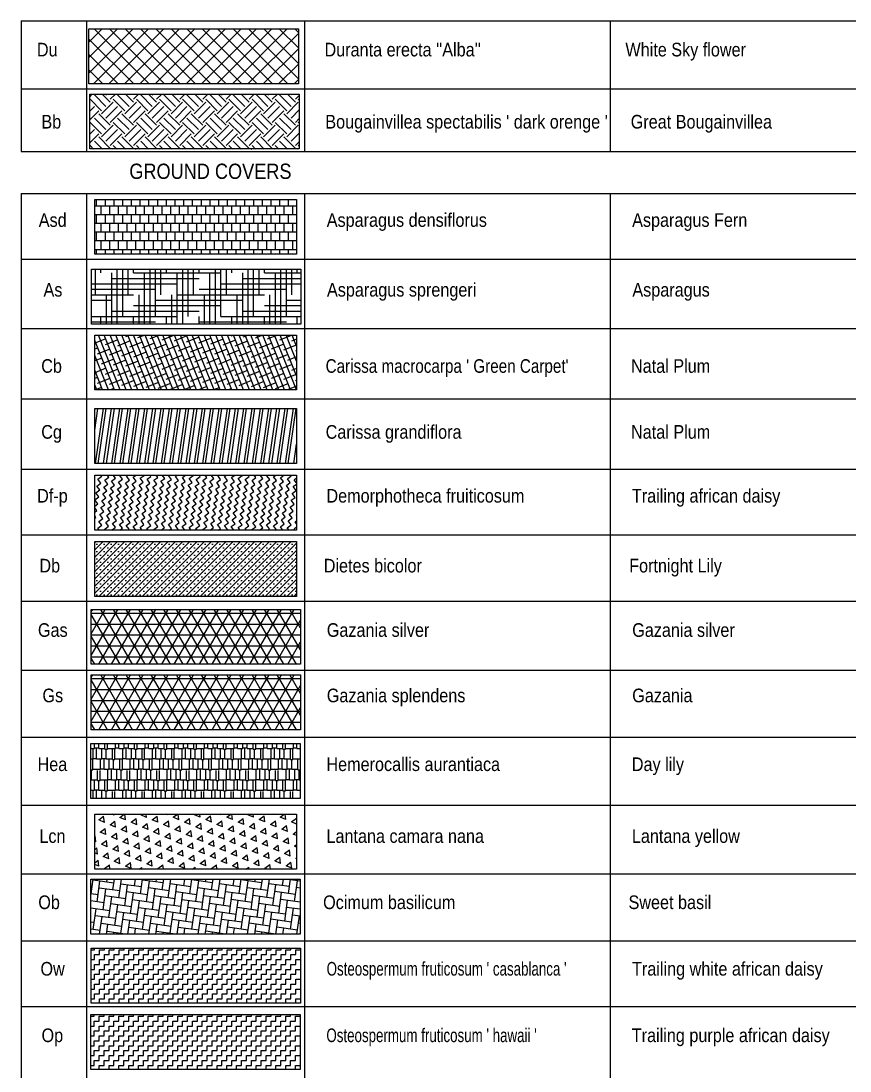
# Model space of a CAD drawing. Extents: x -2743 to -1606, y 314 to 679.
# Drawn here: x -1768.63 to -1730.62, y 543.39 to 591.53 of the extents above; entities that cross this region are included whole.
import ezdxf
from ezdxf.enums import TextEntityAlignment as Align

# ---------------------------------------------------------------- set-up
doc = ezdxf.new("R2010")
doc.units = 0
doc.header["$MEASUREMENT"] = 0
for name, color, linetype in [('ASPARAGUS DENSIFLORUS-BO', 92, 'Continuous'), ('ASPARAGUS DENSIFLORUS-HA', 109, 'Continuous'), ('Asparagus sprengeri-bo', 92, 'Continuous'), ('Asparagus sprengeri-ha', 109, 'Continuous'), ("DURANTA ERECTA 'ALBA'-BO", 92, 'Continuous'), ('Gazania silver-BO', 92, 'Continuous'), ('Gazania silver-ha', 109, 'Continuous'), ('Gazania splendens-bo', 92, 'Continuous'), ('Gazania splendens-ha', 109, 'Continuous'), ('Hemerocallis aurantiaca-bo', 92, 'Continuous'), ('Hemerocallis aurantiaca-ha', 109, 'Continuous'), ('L-Groundcovers-Carissa grandiflora Boundary', 92, 'Continuous'), ('L-Groundcovers-Carissa grandiflora Hatch', 109, 'Continuous'), ('L-Groundcovers-Carissa macrocarpa Boundaries', 92, 'Continuous'), ('L-Groundcovers-Carissa macrocarpa Hatch', 109, 'Continuous'), ('L-Groundcovers-Demorphotheca fruiticosum Purple Boundary', 92, 'Continuous'), ('L-Groundcovers-Demorphotheca fruiticosum Purple Hatch', 109, 'Continuous'), ('L-Groundcovers-Dietes bicolor Boundary', 92, 'Continuous'), ('L-Groundcovers-Dietes bicolor Hatch', 109, 'Continuous'), ('L-Groundcovers-Lantana camara Boundary', 92, 'Continuous'), ('L-Groundcovers-Lantana camara Hatch', 109, 'Continuous'), ("L-Groundcovers-Osteospermum fruticosum ' casablanca 'Boundary", 92, 'Continuous'), ("L-Groundcovers-Osteospermum fruticosum ' casablanca 'Hatch", 109, 'Continuous'), ("L-SHRUB-Duranta erecta ''Alba''Hatch", 109, 'Continuous'), ("L-Shrubs-Bougainvillea spectabilis ' dark orenge 'Boundary", 92, 'Continuous'), ("L-Shrubs-Bougainvillea spectabilis ' dark orenge 'Hatch", 109, 'Continuous'), ('LA-PLNT-DESIGN TEXT', 63, 'Continuous'), ('LA-PLNT-TABLE LINE', 202, 'Continuous'), ('Ocimum basilicum-bo', 92, 'Continuous'), ('Ocimum basilicum-ha', 109, 'Continuous'), ("Osteospermum fruticosum ' hawaii '-bo", 92, 'Continuous'), ("Osteospermum fruticosum ' hawaii '-ha", 109, 'Continuous')]:
    doc.layers.add(name, color=color, linetype=linetype)
doc.styles.add('PLNT-LEG', font='arial.ttf', dxfattribs={"width": 0.85})
pattern_1 = [(9e-05, (-1963.4711, 352.37727), (-7.6e-07, 0.5), []), (60.00009, (-1963.4711, 352.37727), (-0.4330131, 0.24999935), []), (120.00009, (-1963.4711, 352.37727), (-0.4330123, -0.25000065), [])]

# ---------------------------------------------------------------- blocks, each defined once
blk = doc.blocks.new('PL-TAB')
at = {"style": 'PLNT-LEG'}
for tag, width, p in [('ABRV.', 0.85, (1.439, 0)), ('SYMBOL', 0.85, (7.527, 0)), ('HEIGHT', 0.85, (42.963, 0)), ('SPREAD', 0.85, (46.921, 0)), ('CALIBER', 0.85, (50.966, 0)), ('ROOTS', 0.85, (54.958, 0)), ('SPACING', 0.75, (59.078, 0)), ('QUANTITY', 0.9, (63.622, 0)), ('REMARKS', 0.9, (69.211, 0))]:
    blk.add_attdef(tag, text='', height=0.625, dxfattribs=dict(at, width=width)).set_placement(p, align=Align.CENTER)
at = {"style": 'PLNT-LEG', "width": 0.85}
for tag, p in [('BOTANICAL-NAME', (14, 0)), ('COMMON-NAME', (28, 0))]:
    blk.add_attdef(tag, p, '', height=0.625, dxfattribs=at)
blk = doc.blocks.new('PL-B-LA-PL-TAB')
at = {"style": 'PLNT-LEG'}
for tag, width, p in [('ABRV.', 0.85, (1.439, 0)), ('SYMBOL', 0.85, (7.527, 0)), ('HEIGHT', 0.85, (42.963, 0)), ('SPREAD', 0.85, (46.921, 0)), ('CALIBER', 0.85, (50.966, 0)), ('ROOTS', 0.85, (54.958, 0)), ('SPACING', 0.75, (59.078, 0)), ('QUANTITY', 0.9, (63.622, 0)), ('REMARKS', 0.9, (69.211, 0))]:
    blk.add_attdef(tag, text='', height=0.625, dxfattribs=dict(at, width=width)).set_placement(p, align=Align.CENTER)
at = {"style": 'PLNT-LEG', "width": 0.85}
for tag, p in [('BOTANICAL-NAME', (14, 0)), ('COMMON-NAME', (28, 0))]:
    blk.add_attdef(tag, p, '', height=0.625, dxfattribs=at)

msp = doc.modelspace()

# ---------------------------------------------------------------- hatches: boundary and pattern name
at = {"layer": 'ASPARAGUS DENSIFLORUS-HA', "extrusion": (1.27242e-07, -1.99548e-18, 1)}
h = msp.add_hatch(dxfattribs=at)
h.set_pattern_fill('AR-B88', color=256, scale=0.05, angle=30.8159, style=0)
h.set_pattern_definition([(8.7e-05, (-3360.7591, 582.2542), (-6e-07, 0.4), []), (90.000087, (-3360.75912, 582.25422), (-0.200000604, 0.399999698), [0.4, -0.4])])
h.paths.add_polyline_path([(-1755.993, 580.831), (-1765.247, 580.831), (-1765.247, 583.351), (-1755.993, 583.351)])
at = {"layer": 'Asparagus sprengeri-ha', "extrusion": (1.27242e-07, -1.99548e-18, 1)}
h = msp.add_hatch(dxfattribs=at)
h.set_pattern_fill('HOUND', color=256, scale=4, angle=0.0001, style=0)
h.set_pattern_definition([(9e-05, (-1963.46268, 343.97704), (0.99999962, 0.25000151), [4, -2]), (90.00009, (-1963.46268, 343.97704), (-0.24999849, -1.00000038), [4, -2])])
h.paths.add_polyline_path([(-1755.8, 577.633), (-1765.4, 577.633), (-1765.4, 580.153), (-1755.8, 580.153)])
at = {"layer": 'Gazania silver-ha', "extrusion": (1.27242e-07, -1.99548e-18, 1)}
h = msp.add_hatch(dxfattribs=at)
h.set_pattern_fill('NET3', color=256, scale=4, angle=0.0001, style=0)
h.set_pattern_definition(pattern_1)
h.paths.add_polyline_path([(-1755.808, 562.033), (-1765.408, 562.033), (-1765.408, 564.553), (-1755.808, 564.553)])
at = {"layer": 'Gazania splendens-ha', "extrusion": (1.27242e-07, -1.99548e-18, 1)}
h = msp.add_hatch(dxfattribs=at)
h.set_pattern_fill('NET3', color=256, scale=4, angle=0.0001, style=0)
h.set_pattern_definition(pattern_1)
h.paths.add_polyline_path([(-1755.808, 559.033), (-1765.408, 559.033), (-1765.408, 561.553), (-1755.808, 561.553)])
at = {"layer": 'Hemerocallis aurantiaca-ha', "extrusion": (1.27242e-07, -1.99548e-18, 1)}
h = msp.add_hatch(dxfattribs=at)
h.set_pattern_fill('AR-RSHKE', color=256, scale=0.04, angle=0.0001, style=0)
h.set_pattern_definition([(8.6586e-05, (-645004.1497, -812811.43354), (1.01999927462, 0.48000154143), [0.24, -0.2, 0.28, -0.12, 0.36, -0.16]), (8.6586e-05, (-645003.9097, -812811.41354), (1.01999927462, 0.48000154143), [0.2, -0.76, 0.16, -0.24]), (8.6586e-05, (-645003.4297, -812811.46354), (1.01999927462, 0.48000154143), [0.12, -1.24]), (90.000086586, (-645004.1497, -812811.43354), (-0.34000072538, 0.47999948619), [0.46, -1.46]), (90.000086586, (-645003.9097, -812811.43354), (-0.34000072538, 0.47999948619), [0.45, -1.47]), (90.000086586, (-645003.7097, -812811.43354), (-0.34000072538, 0.47999948619), [0.42, -1.5]), (90.000086586, (-645003.4297, -812811.46354), (-0.34000072538, 0.47999948619), [0.46, -1.46]), (90.000086586, (-645003.3097, -812811.46354), (-0.34000072538, 0.47999948619), [0.46, -1.46]), (90.000086586, (-645002.9497, -812811.43354), (-0.34000072538, 0.47999948619), [0.44, -1.48])])
h.paths.add_polyline_path([(-1755.825, 555.88), (-1765.425, 555.88), (-1765.425, 558.4), (-1755.825, 558.4)])
at = {"layer": 'L-Groundcovers-Carissa grandiflora Hatch', "extrusion": (1.27242e-07, -1.99548e-18, 1)}
h = msp.add_hatch(dxfattribs=at)
h.set_pattern_fill('ANSI32', color=256, angle=0.0001, style=0)
h.set_pattern_definition([(81.725223, (-3909.6748, -48.939), (-0.371095966, 0.053970216), []), (81.725223, (-3909.53313, -48.8333), (-0.371095966, 0.053970216), [])])
h.paths.add_polyline_path([(-1755.993, 571.243), (-1765.247, 571.243), (-1765.247, 573.763), (-1755.993, 573.763)])
at = {"layer": 'L-Groundcovers-Carissa macrocarpa Hatch', "extrusion": (1.27242e-07, -1.99548e-18, 1)}
h = msp.add_hatch(dxfattribs=at)
h.set_pattern_fill('ANSI38', color=256, scale=2, angle=30.0001, style=0)
h.set_pattern_definition([(111.725223, (-3869.67603, -39.21852), (-0.232242428, -0.092538936), []), (201.725223, (-3869.67603, -39.21852), (-0.37194592, -0.4173203), [0.625, -0.375])])
h.paths.add_polyline_path([(-1755.994, 574.611), (-1765.248, 574.611), (-1765.248, 577.131), (-1755.994, 577.131)])
at = {"layer": 'L-Groundcovers-Demorphotheca fruiticosum Purple Hatch', "extrusion": (1.27242e-07, -1.99548e-18, 1)}
h = msp.add_hatch(dxfattribs=at)
h.set_pattern_fill('ZIGZAG', color=256, scale=1.8, angle=0.0001, style=0)
h.set_pattern_definition([(36.725223, (-3909.67484, -36.56036), (0.045795247, 0.314885369), [0.225, -0.225]), (126.725223, (-3909.4945, -36.42581), (-0.314885369, 0.045795247), [0.225, -0.225])])
h.paths.add_polyline_path([(-1755.993, 568.188), (-1765.247, 568.188), (-1765.247, 570.708), (-1755.993, 570.708)])
at = {"layer": 'L-Groundcovers-Dietes bicolor Hatch', "extrusion": (1.27242e-07, -1.99548e-18, 1)}
h = msp.add_hatch(dxfattribs=at)
h.set_pattern_fill('SACNCR', color=256, scale=2.5, angle=-36.725, style=0)
h.set_pattern_definition([(45.000087, (-3590.47922, 313.1434), (-0.165728402, 0.1657279), []), (45.000087, (-3590.3135, 313.1434), (-0.165728402, 0.1657279), [0, -0.234375])])
h.paths.add_polyline_path([(-1755.992, 565.142), (-1765.246, 565.142), (-1765.246, 567.662), (-1755.992, 567.662)])
at = {"layer": 'L-Groundcovers-Lantana camara Hatch', "extrusion": (1.27242e-07, -1.99548e-18, 1)}
h = msp.add_hatch(dxfattribs=at)
h.set_pattern_fill('TRIANG', color=256, scale=1.5, angle=0.0001, style=0)
h.set_pattern_definition([(96.725223, (-3869.67394, -64.4071), (-0.51672399, 0.22226689), [0.28125, -0.28125]), (156.725223, (-3869.67394, -64.4071), (-0.45085077, -0.33636265), [0.28125, -0.28125]), (36.725223, (-3869.9323, -64.29597), (-0.06587322, 0.55862955), [0.28125, -0.28125])])
h.paths.add_polyline_path([(-1755.992, 552.639), (-1765.246, 552.639), (-1765.246, 555.159), (-1755.992, 555.159)])
at = {"layer": "L-Groundcovers-Osteospermum fruticosum ' casablanca 'Hatch", "extrusion": (1.27242e-07, -1.99548e-18, 1)}
h = msp.add_hatch(dxfattribs=at)
h.set_pattern_fill('ZIGZAG', color=256, scale=1.8, angle=0.0001, style=0)
h.set_pattern_definition([(9e-05, (-1963.47905, 333.84643), (0.22499966, 0.22500034), [0.225, -0.225]), (90.00009, (-1963.25405, 333.84643), (-0.22500034, 0.22499966), [0.225, -0.225])])
h.paths.add_polyline_path([(-1755.816, 546.502), (-1765.416, 546.502), (-1765.416, 549.022), (-1755.816, 549.022)])
at = {"layer": "L-SHRUB-Duranta erecta ''Alba''Hatch", "extrusion": (1.27242e-07, -1.99548e-18, 1)}
h = msp.add_hatch(dxfattribs=at)
h.set_pattern_fill('NET', color=256, scale=4, angle=45.0001, style=0)
h.set_pattern_definition([(45.000086586, (-869330.8992, -309734.7489), (-0.35355392489, 0.3535528563), []), (135.000086586, (-869330.8992, -309734.7489), (-0.3535528563, -0.35355392489), [])])
h.paths.add_polyline_path([(-1755.913, 588.644), (-1765.513, 588.644), (-1765.513, 591.164), (-1755.913, 591.164)])
at = {"layer": "L-Shrubs-Bougainvillea spectabilis ' dark orenge 'Hatch", "extrusion": (1.27242e-07, -1.99548e-18, 1)}
h = msp.add_hatch(dxfattribs=at)
h.set_pattern_fill('EARTH', color=256, scale=3, angle=45.0001, style=0)
h.set_pattern_definition([(45.00008659, (-646011.4766, -810985.648), (-1.6029e-06, 1.0606601718), [0.75, -0.75]), (45.00008659, (-646011.67545, -810985.4491), (-1.6029e-06, 1.0606601718), [0.75, -0.75]), (45.00008659, (-646011.8743, -810985.25026), (-1.6029e-06, 1.0606601718), [0.75, -0.75]), (135.00008659, (-646011.8743, -810985.1177), (-1.0606601718, -1.6029e-06), [0.75, -0.75]), (135.00008659, (-646011.67545, -810984.9188), (-1.0606601718, -1.6029e-06), [0.75, -0.75]), (135.00008659, (-646011.4766, -810984.7199), (-1.0606601718, -1.6029e-06), [0.75, -0.75])])
h.paths.add_polyline_path([(-1755.876, 585.656), (-1765.476, 585.656), (-1765.476, 588.176), (-1755.876, 588.176)])
at = {"layer": 'Ocimum basilicum-ha', "extrusion": (1.27242e-07, -1.99548e-18, 1)}
h = msp.add_hatch(dxfattribs=at)
h.set_pattern_fill('AR-HBONE', color=256, scale=0.08, angle=0.275, style=0)
h.set_pattern_definition([(82.000087, (-3271.96233, 358.00952), (-0.272350936, 0.36142076), [0.96, -0.32]), (172.000087, (-3271.9178, 358.3264), (-0.272350936, 0.36142076), [0.96, -0.32])])
h.paths.add_polyline_path([(-1755.823, 549.668), (-1765.423, 549.668), (-1765.423, 552.188), (-1755.823, 552.188)])
at = {"layer": "Osteospermum fruticosum ' hawaii '-ha", "extrusion": (1.27242e-07, -1.99548e-18, 1)}
h = msp.add_hatch(dxfattribs=at)
h.set_pattern_fill('ZIGZAG', color=256, scale=1.8, angle=0.0001, style=0)
h.set_pattern_definition([(9e-05, (-1963.4903, 330.79634), (0.22499966, 0.22500034), [0.225, -0.225]), (90.00009, (-1963.2653, 330.79634), (-0.22500034, 0.22499966), [0.225, -0.225])])
h.paths.add_polyline_path([(-1755.827, 543.452), (-1765.427, 543.452), (-1765.427, 545.972), (-1755.827, 545.972)])

# ---------------------------------------------------------------- linework, layer by layer
at = {"layer": 'ASPARAGUS DENSIFLORUS-BO', "extrusion": (1.27242e-07, -1.99549e-18, 1), "elevation": -0.12}
msp.add_lwpolyline([(-1755.993, 580.831), (-1765.247, 580.831), (-1765.247, 583.351), (-1755.993, 583.351)], close=True, dxfattribs=at)
at = {"layer": 'Asparagus sprengeri-bo', "extrusion": (1.27242e-07, -1.99549e-18, 1), "elevation": -0.12}
msp.add_lwpolyline([(-1755.8, 577.633), (-1765.4, 577.633), (-1765.4, 580.153), (-1755.8, 580.153)], close=True, dxfattribs=at)
at = {"layer": "DURANTA ERECTA 'ALBA'-BO", "extrusion": (1.27242e-07, -1.99549e-18, 1), "elevation": -0.12}
msp.add_lwpolyline([(-1755.913, 588.644), (-1765.513, 588.644), (-1765.513, 591.164), (-1755.913, 591.164)], close=True, dxfattribs=at)
at = {"layer": 'Gazania silver-BO', "extrusion": (1.27242e-07, -1.99549e-18, 1), "elevation": -0.12}
msp.add_lwpolyline([(-1755.808, 562.033), (-1765.408, 562.033), (-1765.408, 564.553), (-1755.808, 564.553)], close=True, dxfattribs=at)
at = {"layer": 'Gazania splendens-bo', "extrusion": (1.27242e-07, -1.99549e-18, 1), "elevation": -0.12}
msp.add_lwpolyline([(-1755.808, 559.033), (-1765.408, 559.033), (-1765.408, 561.553), (-1755.808, 561.553)], close=True, dxfattribs=at)
at = {"layer": 'Hemerocallis aurantiaca-bo', "extrusion": (1.27242e-07, -1.99549e-18, 1), "elevation": -0.12}
msp.add_lwpolyline([(-1755.825, 555.88), (-1765.425, 555.88), (-1765.425, 558.4), (-1755.825, 558.4)], close=True, dxfattribs=at)
at = {"layer": 'L-Groundcovers-Carissa grandiflora Boundary', "extrusion": (1.27242e-07, -1.99549e-18, 1), "elevation": -0.12}
msp.add_lwpolyline([(-1755.993, 571.243), (-1765.247, 571.243), (-1765.247, 573.763), (-1755.993, 573.763)], close=True, dxfattribs=at)
at = {"layer": 'L-Groundcovers-Carissa macrocarpa Boundaries', "extrusion": (1.27242e-07, -1.99549e-18, 1), "elevation": -0.12}
msp.add_lwpolyline([(-1755.994, 574.611), (-1765.248, 574.611), (-1765.248, 577.131), (-1755.994, 577.131)], close=True, dxfattribs=at)
at = {"layer": 'L-Groundcovers-Demorphotheca fruiticosum Purple Boundary', "extrusion": (1.27242e-07, -1.99549e-18, 1), "elevation": -0.12}
msp.add_lwpolyline([(-1755.993, 568.188), (-1765.247, 568.188), (-1765.247, 570.708), (-1755.993, 570.708)], close=True, dxfattribs=at)
at = {"layer": 'L-Groundcovers-Dietes bicolor Boundary', "extrusion": (1.27242e-07, -1.99549e-18, 1), "elevation": -0.12}
msp.add_lwpolyline([(-1755.992, 565.142), (-1765.246, 565.142), (-1765.246, 567.662), (-1755.992, 567.662)], close=True, dxfattribs=at)
at = {"layer": 'L-Groundcovers-Lantana camara Boundary', "extrusion": (1.27242e-07, -1.99549e-18, 1), "elevation": -0.12}
msp.add_lwpolyline([(-1755.992, 552.639), (-1765.246, 552.639), (-1765.246, 555.159), (-1755.992, 555.159)], close=True, dxfattribs=at)
at = {"layer": "L-Groundcovers-Osteospermum fruticosum ' casablanca 'Boundary", "extrusion": (1.27242e-07, -1.99549e-18, 1), "elevation": -0.12}
msp.add_lwpolyline([(-1755.816, 546.502), (-1765.416, 546.502), (-1765.416, 549.022), (-1755.816, 549.022)], close=True, dxfattribs=at)
at = {"layer": "L-Shrubs-Bougainvillea spectabilis ' dark orenge 'Boundary", "lineweight": -2, "extrusion": (1.27242e-07, -1.99549e-18, 1), "elevation": -0.12}
msp.add_lwpolyline([(-1755.876, 585.673), (-1765.476, 585.673), (-1765.476, 588.176), (-1755.876, 588.176)], close=True, dxfattribs=at)
at = {"layer": 'LA-PLNT-TABLE LINE', "extrusion": (1.27242e-07, -1.99549e-18, 1)}
for p, q in [((-1768.623, 591.528), (-1692.623, 591.528)), ((-1768.623, 588.418), (-1692.623, 588.418)), ((-1768.623, 585.552), (-1692.623, 585.552)), ((-1768.625, 583.617), (-1692.625, 583.617)), ((-1768.623, 564.93), (-1692.623, 564.931)), ((-1768.624, 558.688), (-1692.624, 558.688)), ((-1768.624, 555.579), (-1692.624, 555.579)), ((-1768.623, 552.428), (-1692.623, 552.428)), ((-1768.623, 549.349), (-1692.623, 549.349)), ((-1768.623, 546.349), (-1692.623, 546.349))]:
    msp.add_line(p, q, dxfattribs=at)
at = {"layer": 'LA-PLNT-TABLE LINE', "extrusion": (1.27242e-07, -1.99549e-18, 1), "elevation": -0.12}
for points in [[(-1768.625, 591.528), (-1768.625, 585.552)], [(-1765.625, 591.528), (-1765.625, 585.552)], [(-1755.625, 591.528), (-1755.625, 585.552)], [(-1741.625, 591.528), (-1741.625, 585.552)], [(-1768.626, 583.617), (-1768.626, 512.306)], [(-1765.626, 583.617), (-1765.626, 512.306)], [(-1755.626, 583.617), (-1755.626, 512.306)], [(-1741.626, 583.617), (-1741.626, 512.306)], [(-1768.624, 580.604), (-1692.624, 580.604)], [(-1768.625, 577.436), (-1692.625, 577.436)], [(-1768.625, 574.206), (-1692.625, 574.206)], [(-1768.624, 561.772), (-1692.624, 561.772)]]:
    msp.add_lwpolyline(points, dxfattribs=at)
at = {"layer": 'LA-PLNT-TABLE LINE', "extrusion": (1.27242e-07, -1.99549e-18, 1), "elevation": -0.12, "flags": 128}
for points in [[(-1768.624, 570.98), (-1692.624, 570.981)], [(-1768.624, 567.977), (-1692.624, 567.977)]]:
    msp.add_lwpolyline(points, dxfattribs=at)
at = {"layer": 'Ocimum basilicum-bo', "extrusion": (1.27242e-07, -1.99549e-18, 1), "elevation": -0.12}
msp.add_lwpolyline([(-1755.823, 549.668), (-1765.423, 549.668), (-1765.423, 552.188), (-1755.823, 552.188)], close=True, dxfattribs=at)
at = {"layer": "Osteospermum fruticosum ' hawaii '-bo", "extrusion": (1.27242e-07, -1.99549e-18, 1), "elevation": -0.12}
msp.add_lwpolyline([(-1755.827, 543.452), (-1765.427, 543.452), (-1765.427, 545.972), (-1755.827, 545.972)], close=True, dxfattribs=at)

# ---------------------------------------------------------------- block references
at = {"layer": 'LA-PLNT-DESIGN TEXT', "extrusion": (1.27242e-07, -1.99549e-18, 1)}
ref = msp.add_blockref('PL-TAB', (-1768.713, 589.904, 0), dxfattribs=dict(at, rotation=8.65857215290934e-05))
ref.add_attrib('COMMON-NAME', 'White Sky flower', (-1740.919, 589.904, 0), dxfattribs={"layer": '0', "extrusion": (1.27242e-07, -1.99549e-18, 1), "height": 0.625, "rotation": 0.0001, "style": 'PLNT-LEG', "width": 0.85})
ref.add_attrib('BOTANICAL-NAME', "Duranta erecta ''Alba''", (-1754.713, 589.904, 0), dxfattribs={"layer": '0', "extrusion": (1.27242e-07, -1.99549e-18, 1), "height": 0.625, "rotation": 0.0001, "style": 'PLNT-LEG', "width": 0.85})
ref.add_attrib('ABRV.', 'Du', dxfattribs={"layer": '0', "extrusion": (1.27242e-07, -1.99549e-18, 1), "height": 0.625, "rotation": 0.0001, "style": 'PLNT-LEG', "width": 0.85}).set_placement((-1767.422, 589.904, 0), align=Align.CENTER)
ref = msp.add_blockref('PL-TAB', (-1768.676, 586.598, 0), dxfattribs=dict(at, rotation=8.65857215290934e-05))
ref.add_attrib('COMMON-NAME', 'Great Bougainvillea', (-1740.676, 586.598, 0), dxfattribs={"layer": '0', "extrusion": (1.27242e-07, -1.99549e-18, 1), "height": 0.625, "rotation": 0.0001, "style": 'PLNT-LEG', "width": 0.85})
ref.add_attrib('BOTANICAL-NAME', "Bougainvillea spectabilis ' dark orenge '", (-1754.676, 586.598, 0), dxfattribs={"layer": '0', "extrusion": (1.27242e-07, -1.99549e-18, 1), "height": 0.625, "rotation": 0.0001, "style": 'PLNT-LEG', "width": 0.85})
ref.add_attrib('ABRV.', 'Bb', dxfattribs={"layer": '0', "extrusion": (1.27242e-07, -1.99549e-18, 1), "height": 0.625, "rotation": 0.0001, "style": 'PLNT-LEG', "width": 0.85}).set_placement((-1767.237, 586.598, 0), align=Align.CENTER)
ref = msp.add_blockref('PL-B-LA-PL-TAB', (-1768.611, 582.091, 0), dxfattribs=dict(at, rotation=8.65857215290934e-05))
ref.add_attrib('COMMON-NAME', 'Asparagus Fern', (-1740.611, 582.091, 0), dxfattribs={"layer": '0', "extrusion": (1.27242e-07, -1.99549e-18, 1), "height": 0.625, "rotation": 0.0001, "style": 'PLNT-LEG', "width": 0.85})
ref.add_attrib('BOTANICAL-NAME', 'Asparagus densiflorus', (-1754.611, 582.091, 0), dxfattribs={"layer": '0', "extrusion": (1.27242e-07, -1.99549e-18, 1), "height": 0.625, "rotation": 0.0001, "style": 'PLNT-LEG', "width": 0.85})
ref.add_attrib('ABRV.', 'Asd', dxfattribs={"layer": '0', "extrusion": (1.27242e-07, -1.99549e-18, 1), "height": 0.625, "rotation": 0.0001, "style": 'PLNT-LEG', "width": 0.85}).set_placement((-1767.173, 582.091, 0), align=Align.CENTER)
ref = msp.add_blockref('PL-TAB', (-1768.6, 578.893, 0), dxfattribs=dict(at, rotation=8.65857215290934e-05))
ref.add_attrib('COMMON-NAME', 'Asparagus', (-1740.6, 578.893, 0), dxfattribs={"layer": '0', "extrusion": (1.27242e-07, -1.99549e-18, 1), "height": 0.625, "rotation": 0.0001, "style": 'PLNT-LEG', "width": 0.85})
ref.add_attrib('BOTANICAL-NAME', 'Asparagus sprengeri', (-1754.6, 578.893, 0), dxfattribs={"layer": '0', "extrusion": (1.27242e-07, -1.99549e-18, 1), "height": 0.625, "rotation": 0.0001, "style": 'PLNT-LEG', "width": 0.85})
ref.add_attrib('ABRV.', 'As', dxfattribs={"layer": '0', "extrusion": (1.27242e-07, -1.99549e-18, 1), "height": 0.625, "rotation": 0.0001, "style": 'PLNT-LEG', "width": 0.85}).set_placement((-1767.161, 578.893, 0), align=Align.CENTER)
ref = msp.add_blockref('PL-TAB', (-1768.663, 575.398, 0), dxfattribs=dict(at, rotation=8.65857215290934e-05))
ref.add_attrib('COMMON-NAME', 'Natal Plum', (-1740.663, 575.398, 0), dxfattribs={"layer": '0', "extrusion": (1.27242e-07, -1.99549e-18, 1), "height": 0.625, "rotation": 0.0001, "style": 'PLNT-LEG', "width": 0.85})
ref.add_attrib('BOTANICAL-NAME', "Carissa macrocarpa ' Green Carpet'", (-1754.663, 575.398, 0), dxfattribs={"layer": '0', "extrusion": (1.27242e-07, -1.99549e-18, 1), "height": 0.625, "rotation": 0.0001, "style": 'PLNT-LEG', "width": 0.8})
ref.add_attrib('ABRV.', 'Cb', dxfattribs={"layer": '0', "extrusion": (1.27242e-07, -1.99549e-18, 1), "height": 0.625, "rotation": 0.0001, "style": 'PLNT-LEG', "width": 0.85}).set_placement((-1767.224, 575.398, 0), align=Align.CENTER)
ref = msp.add_blockref('PL-TAB', (-1768.661, 572.376, 0), dxfattribs=dict(at, rotation=8.65857215290934e-05))
ref.add_attrib('COMMON-NAME', 'Natal Plum', (-1740.661, 572.376, 0), dxfattribs={"layer": '0', "extrusion": (1.27242e-07, -1.99549e-18, 1), "height": 0.625, "rotation": 0.0001, "style": 'PLNT-LEG', "width": 0.85})
ref.add_attrib('BOTANICAL-NAME', 'Carissa grandiflora', (-1754.661, 572.376, 0), dxfattribs={"layer": '0', "extrusion": (1.27242e-07, -1.99549e-18, 1), "height": 0.625, "rotation": 0.0001, "style": 'PLNT-LEG', "width": 0.85})
ref.add_attrib('ABRV.', 'Cg', dxfattribs={"layer": '0', "extrusion": (1.27242e-07, -1.99549e-18, 1), "height": 0.625, "rotation": 0.0001, "style": 'PLNT-LEG', "width": 0.85}).set_placement((-1767.223, 572.376, 0), align=Align.CENTER)
ref = msp.add_blockref('PL-TAB', (-1768.624, 569.448, 0), dxfattribs=dict(at, rotation=8.65857215290934e-05))
ref.add_attrib('COMMON-NAME', 'Trailing african daisy ', (-1740.624, 569.448, 0), dxfattribs={"layer": '0', "extrusion": (1.27242e-07, -1.99549e-18, 1), "height": 0.625, "rotation": 0.0001, "style": 'PLNT-LEG', "width": 0.85})
ref.add_attrib('BOTANICAL-NAME', 'Demorphotheca fruiticosum', (-1754.624, 569.448, 0), dxfattribs={"layer": '0', "extrusion": (1.27242e-07, -1.99549e-18, 1), "height": 0.625, "rotation": 0.0001, "style": 'PLNT-LEG', "width": 0.85})
ref.add_attrib('ABRV.', 'Df-p', dxfattribs={"layer": '0', "extrusion": (1.27242e-07, -1.99549e-18, 1), "height": 0.625, "rotation": 0.0001, "style": 'PLNT-LEG', "width": 0.85}).set_placement((-1767.185, 569.448, 0), align=Align.CENTER)
ref = msp.add_blockref('PL-TAB', (-1768.747, 566.245, 0), dxfattribs=dict(at, rotation=8.65857215290934e-05))
ref.add_attrib('COMMON-NAME', 'Fortnight Lily', (-1740.747, 566.245, 0), dxfattribs={"layer": '0', "extrusion": (1.27242e-07, -1.99549e-18, 1), "height": 0.625, "rotation": 0.0001, "style": 'PLNT-LEG', "width": 0.85})
ref.add_attrib('BOTANICAL-NAME', 'Dietes bicolor', (-1754.747, 566.245, 0), dxfattribs={"layer": '0', "extrusion": (1.27242e-07, -1.99549e-18, 1), "height": 0.625, "rotation": 0.0001, "style": 'PLNT-LEG', "width": 0.85})
ref.add_attrib('ABRV.', 'Db', dxfattribs={"layer": '0', "extrusion": (1.27242e-07, -1.99549e-18, 1), "height": 0.625, "rotation": 0.0001, "style": 'PLNT-LEG', "width": 0.85}).set_placement((-1767.308, 566.245, 0), align=Align.CENTER)
ref = msp.add_blockref('PL-TAB', (-1768.608, 563.293, 0), dxfattribs=dict(at, rotation=8.65857215290934e-05))
ref.add_attrib('COMMON-NAME', 'Gazania silver', (-1740.608, 563.293, 0), dxfattribs={"layer": '0', "extrusion": (1.27242e-07, -1.99549e-18, 1), "height": 0.625, "rotation": 0.0001, "style": 'PLNT-LEG', "width": 0.85})
ref.add_attrib('BOTANICAL-NAME', 'Gazania silver', (-1754.608, 563.293, 0), dxfattribs={"layer": '0', "extrusion": (1.27242e-07, -1.99549e-18, 1), "height": 0.625, "rotation": 0.0001, "style": 'PLNT-LEG', "width": 0.85})
ref.add_attrib('ABRV.', 'Gas', dxfattribs={"layer": '0', "extrusion": (1.27242e-07, -1.99549e-18, 1), "height": 0.625, "rotation": 0.0001, "style": 'PLNT-LEG', "width": 0.85}).set_placement((-1767.169, 563.293, 0), align=Align.CENTER)
ref = msp.add_blockref('PL-TAB', (-1768.608, 560.293, 0), dxfattribs=dict(at, rotation=8.65857215290934e-05))
ref.add_attrib('COMMON-NAME', 'Gazania', (-1740.608, 560.293, 0), dxfattribs={"layer": '0', "extrusion": (1.27242e-07, -1.99549e-18, 1), "height": 0.625, "rotation": 0.0001, "style": 'PLNT-LEG', "width": 0.85})
ref.add_attrib('BOTANICAL-NAME', 'Gazania splendens', (-1754.608, 560.293, 0), dxfattribs={"layer": '0', "extrusion": (1.27242e-07, -1.99549e-18, 1), "height": 0.625, "rotation": 0.0001, "style": 'PLNT-LEG', "width": 0.85})
ref.add_attrib('ABRV.', 'Gs', dxfattribs={"layer": '0', "extrusion": (1.27242e-07, -1.99549e-18, 1), "height": 0.625, "rotation": 0.0001, "style": 'PLNT-LEG', "width": 0.85}).set_placement((-1767.169, 560.293, 0), align=Align.CENTER)
ref = msp.add_blockref('PL-TAB', (-1768.625, 557.14, 0), dxfattribs=dict(at, rotation=8.65857215290934e-05))
ref.add_attrib('COMMON-NAME', 'Day lily', (-1740.625, 557.14, 0), dxfattribs={"layer": '0', "extrusion": (1.27242e-07, -1.99549e-18, 1), "height": 0.625, "rotation": 0.0001, "style": 'PLNT-LEG', "width": 0.85})
ref.add_attrib('BOTANICAL-NAME', 'Hemerocallis aurantiaca', (-1754.625, 557.14, 0), dxfattribs={"layer": '0', "extrusion": (1.27242e-07, -1.99549e-18, 1), "height": 0.625, "rotation": 0.0001, "style": 'PLNT-LEG', "width": 0.85})
ref.add_attrib('ABRV.', 'Hea', dxfattribs={"layer": '0', "extrusion": (1.27242e-07, -1.99549e-18, 1), "height": 0.625, "rotation": 0.0001, "style": 'PLNT-LEG', "width": 0.85}).set_placement((-1767.187, 557.14, 0), align=Align.CENTER)
ref = msp.add_blockref('PL-TAB', (-1768.623, 553.847, 0), dxfattribs=dict(at, rotation=8.65857215290934e-05))
ref.add_attrib('COMMON-NAME', 'Lantana yellow', (-1740.623, 553.847, 0), dxfattribs={"layer": '0', "extrusion": (1.27242e-07, -1.99549e-18, 1), "height": 0.625, "rotation": 0.0001, "style": 'PLNT-LEG', "width": 0.85})
ref.add_attrib('BOTANICAL-NAME', 'Lantana camara nana', (-1754.623, 553.847, 0), dxfattribs={"layer": '0', "extrusion": (1.27242e-07, -1.99549e-18, 1), "height": 0.625, "rotation": 0.0001, "style": 'PLNT-LEG', "width": 0.85})
ref.add_attrib('ABRV.', 'Lcn', dxfattribs={"layer": '0', "extrusion": (1.27242e-07, -1.99549e-18, 1), "height": 0.625, "rotation": 0.0001, "style": 'PLNT-LEG', "width": 0.85}).set_placement((-1767.185, 553.847, 0), align=Align.CENTER)
ref = msp.add_blockref('PL-TAB', (-1768.777, 550.811, 0), dxfattribs=dict(at, rotation=8.65857215290934e-05))
ref.add_attrib('COMMON-NAME', 'Sweet basil', (-1740.777, 550.811, 0), dxfattribs={"layer": '0', "extrusion": (1.27242e-07, -1.99549e-18, 1), "height": 0.625, "rotation": 0.0001, "style": 'PLNT-LEG', "width": 0.85})
ref.add_attrib('BOTANICAL-NAME', 'Ocimum basilicum', (-1754.777, 550.811, 0), dxfattribs={"layer": '0', "extrusion": (1.27242e-07, -1.99549e-18, 1), "height": 0.625, "rotation": 0.0001, "style": 'PLNT-LEG', "width": 0.85})
ref.add_attrib('ABRV.', 'Ob', dxfattribs={"layer": '0', "extrusion": (1.27242e-07, -1.99549e-18, 1), "height": 0.625, "rotation": 0.0001, "style": 'PLNT-LEG', "width": 0.85}).set_placement((-1767.338, 550.811, 0), align=Align.CENTER)
ref = msp.add_blockref('PL-TAB', (-1768.616, 547.762, 0), dxfattribs=dict(at, rotation=8.65857215290934e-05))
ref.add_attrib('COMMON-NAME', 'Trailing white african daisy ', (-1740.616, 547.762, 0), dxfattribs={"layer": '0', "extrusion": (1.27242e-07, -1.99549e-18, 1), "height": 0.625, "rotation": 0.0001, "style": 'PLNT-LEG', "width": 0.85})
ref.add_attrib('BOTANICAL-NAME', "Osteospermum fruticosum ' casablanca '", (-1754.616, 547.762, 0), dxfattribs={"layer": '0', "extrusion": (1.27242e-07, -1.99549e-18, 1), "height": 0.625, "rotation": 0.0001, "style": 'PLNT-LEG', "width": 0.7})
ref.add_attrib('ABRV.', 'Ow', dxfattribs={"layer": '0', "extrusion": (1.27242e-07, -1.99549e-18, 1), "height": 0.625, "rotation": 0.0001, "style": 'PLNT-LEG', "width": 0.85}).set_placement((-1767.177, 547.762, 0), align=Align.CENTER)
ref = msp.add_blockref('PL-TAB', (-1768.627, 544.712, 0), dxfattribs=dict(at, rotation=8.65857215290934e-05))
ref.add_attrib('COMMON-NAME', 'Trailing purple african daisy ', (-1740.627, 544.712, 0), dxfattribs={"layer": '0', "extrusion": (1.27242e-07, -1.99549e-18, 1), "height": 0.625, "rotation": 0.0001, "style": 'PLNT-LEG', "width": 0.85})
ref.add_attrib('BOTANICAL-NAME', "Osteospermum fruticosum ' hawaii '", (-1754.627, 544.712, 0), dxfattribs={"layer": '0', "extrusion": (1.27242e-07, -1.99549e-18, 1), "height": 0.625, "rotation": 0.0001, "style": 'PLNT-LEG', "width": 0.7})
ref.add_attrib('ABRV.', 'Op', dxfattribs={"layer": '0', "extrusion": (1.27242e-07, -1.99549e-18, 1), "height": 0.625, "rotation": 0.0001, "style": 'PLNT-LEG', "width": 0.85}).set_placement((-1767.189, 544.712, 0), align=Align.CENTER)

# ---------------------------------------------------------------- texts
at = {"layer": 'LA-PLNT-DESIGN TEXT', "extrusion": (1.27242e-07, -1.99549e-18, 1), "style": 'PLNT-LEG', "width": 0.85}
msp.add_text('GROUND COVERS ', height=0.7, rotation=0.0001, dxfattribs=at).set_placement((-1763.661, 584.288, 0))

doc.saveas('drawing.dxf')
